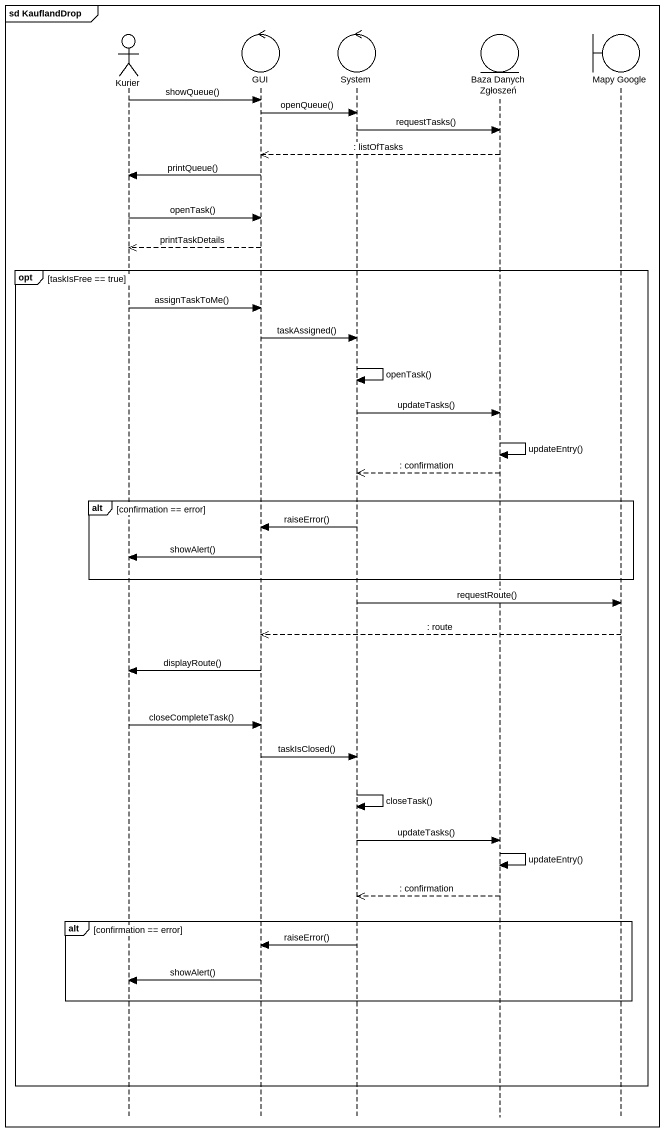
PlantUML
@startuml
mainframe sd KauflandDrop
hide footbox
actor Kurier
control GUI
control System
entity "Baza Danych Zgłoszeń" as Baza_Danych_Zgłoszeń
boundary "Mapy Google" as Mapy_Google

Kurier -> GUI : showQueue()
GUI -> System : openQueue()
System -> Baza_Danych_Zgłoszeń : requestTasks()
Baza_Danych_Zgłoszeń -->> GUI : : listOfTasks
GUI -> Kurier : printQueue()
Kurier -> GUI : openTask()
GUI -->> Kurier : printTaskDetails
opt taskIsFree == true
  Kurier -> GUI : assignTaskToMe()
  GUI -> System : taskAssigned()
  System -> System : openTask()
  System -> Baza_Danych_Zgłoszeń : updateTasks()
  Baza_Danych_Zgłoszeń -> Baza_Danych_Zgłoszeń : updateEntry()
  Baza_Danych_Zgłoszeń -->> System : : confirmation
  alt confirmation == error
    System -> GUI : raiseError()
    GUI -> Kurier : showAlert()
  end
  System -> Mapy_Google : requestRoute()
  Mapy_Google -->> GUI : : route
  GUI -> Kurier : displayRoute()
  Kurier -> GUI : closeCompleteTask()
  GUI -> System : taskIsClosed()
  System -> System : closeTask()
  System -> Baza_Danych_Zgłoszeń : updateTasks()
  Baza_Danych_Zgłoszeń -> Baza_Danych_Zgłoszeń : updateEntry()
  Baza_Danych_Zgłoszeń -->> System : : confirmation
  alt confirmation == error
    System -> GUI : raiseError()
    GUI -> Kurier : showAlert()
  end
end
@enduml
